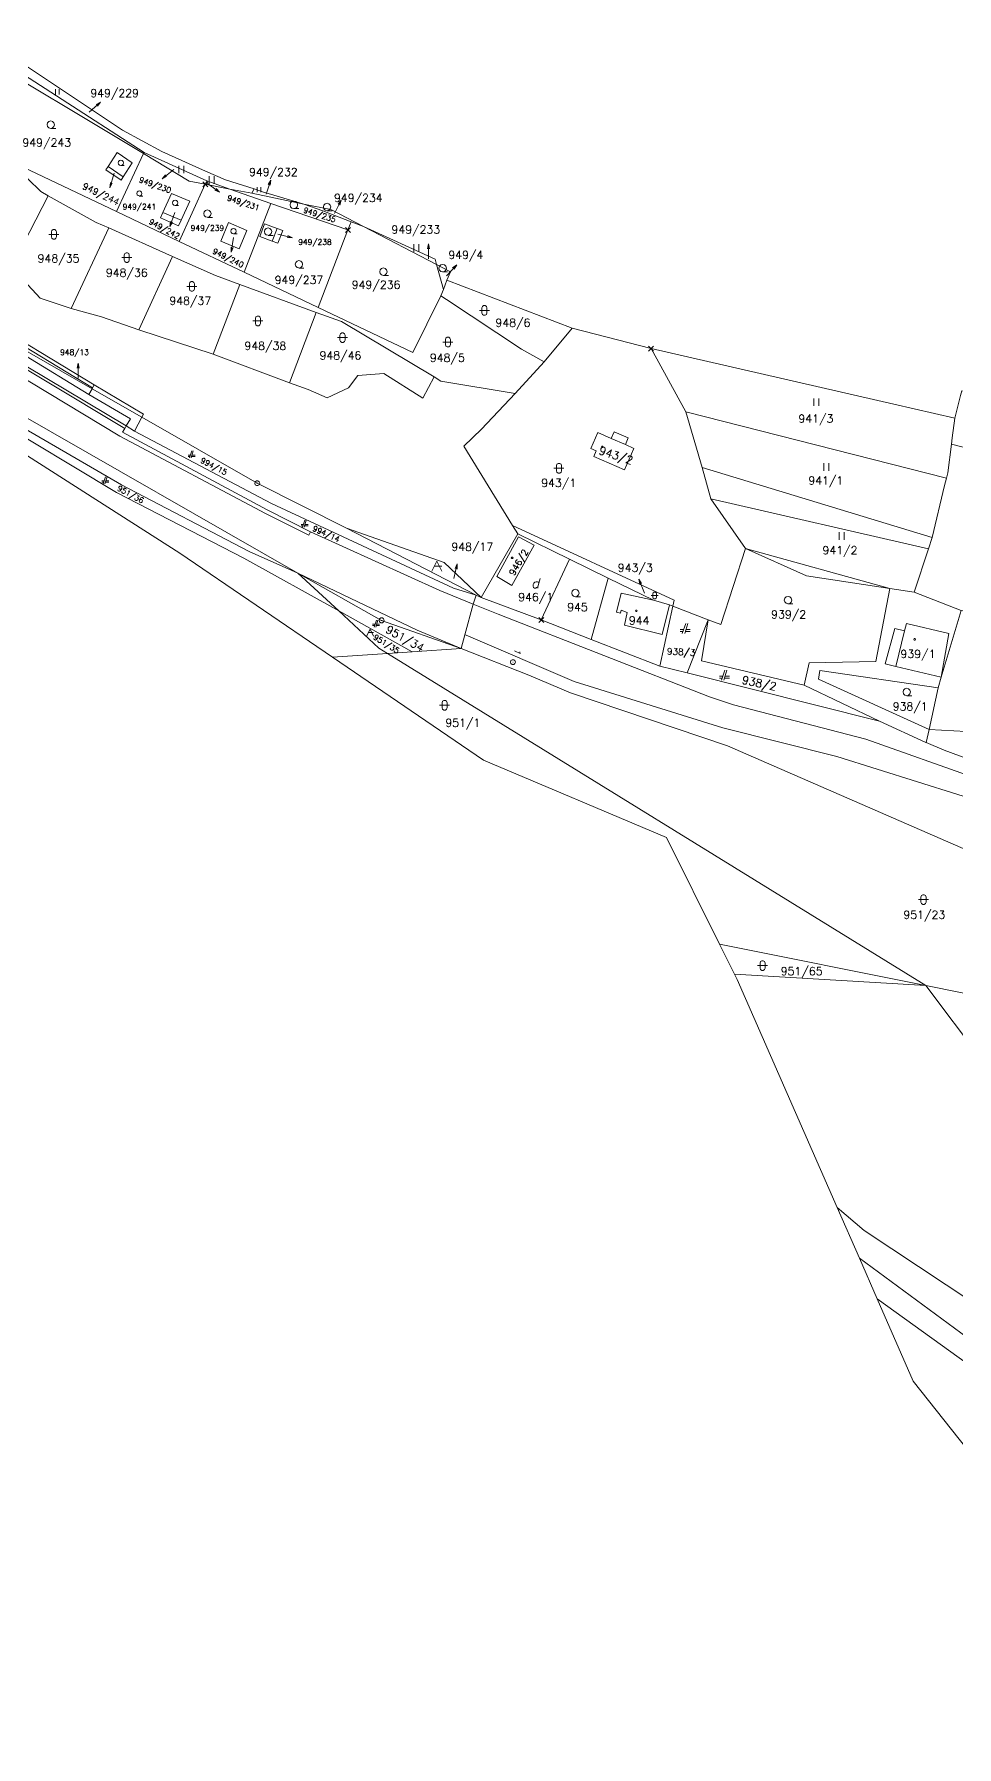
# Model space of a CAD drawing. Extents: x -443817 to 3, y -1171930 to -442383.
# Drawn here: x -442588.9 to -442404.4, y -1171686.5 to -1171344.1 of the extents above; entities that cross this region are included whole.
import ezdxf
from ezdxf.enums import TextEntityAlignment as Align

# ---------------------------------------------------------------- set-up
doc = ezdxf.new("R2010")
doc.units = 0
doc.header["$LTSCALE"] = 0.5
doc.header["$PDMODE"] = 3
doc.header["$PDSIZE"] = 0.5
for name, color, linetype, lineweight in [('KATUZ', 7, 'Continuous', 0), ('KLADPAR', 7, 'Continuous', 0), ('ZAPPAR', 7, 'Continuous', 0), ('ZNACKY', 7, 'Continuous', 0), ('ZUOB', 7, 'Continuous', 0)]:
    doc.layers.add(name, color=color, linetype=linetype, lineweight=lineweight)
doc.styles.add('ROMANS', font='romans.shx', dxfattribs={"height": 0.2})

# ---------------------------------------------------------------- blocks, each defined once
blk = doc.blocks.new('$5')
at = {"color": 0}
blk.add_line((-0.12, 0), (0.12, 0), dxfattribs=at)
at = {"color": 0, "flags": 128}
blk.add_lwpolyline([(0.15, 0.48), (0.4, 0.3), (0.5, 0.01), (0.4, -0.28), (0.15, -0.46), (-0.16, -0.46), (-0.41, -0.28), (-0.51, 0.01), (-0.41, 0.3), (-0.16, 0.48), (0.15, 0.48)], dxfattribs=at)
blk = doc.blocks.new('$489')
at = {"color": 0}
blk.add_line((-0.2, 2), (0, 3), dxfattribs=at)
at = {"color": 0, "flags": 128}
blk.add_lwpolyline([(0, 0), (0, 3), (0.2, 2)], dxfattribs=at)
blk = doc.blocks.new('$32')
at = {"color": 0}
for p, q in [((-0.5, 1.5), (-0.5, 0)), ((0.5, 0), (0.5, 1.5))]:
    blk.add_line(p, q, dxfattribs=at)
blk = doc.blocks.new('$30')
at = {"color": 0, "flags": 128}
blk.add_lwpolyline([(0, 0), (-0.38, 0.1), (-0.65, 0.37), (-0.75, 0.74), (-0.65, 1.11), (-0.38, 1.38), (-0.01, 1.48), (0.36, 1.38), (0.63, 1.11), (0.73, 0.73), (0.63, 0.35), (0.36, 0.08), (-0.02, -0.02), (0.98, -0.02)], dxfattribs=at)
blk = doc.blocks.new('$42')
at = {"color": 0, "flags": 128}
for points in [[(-1, 1), (0.27, 1), (1, 1)], [(-0.5, 1.5), (-0.4, 1.79), (-0.15, 1.97), (0.16, 1.97), (0.41, 1.79), (0.51, 1.5), (0.51, 0.5), (0.41, 0.21), (0.16, 0.03), (-0.15, 0.03), (-0.4, 0.21), (-0.5, 0.5), (-0.5, 1.5)]]:
    blk.add_lwpolyline(points, dxfattribs=at)
blk = doc.blocks.new('$435')
at = {"color": 0}
blk.add_line((1, 1), (-0.5, 1), dxfattribs=at)
at = {"color": 0, "flags": 128}
blk.add_lwpolyline([(-1, 0), (0, 2), (1, 0)], dxfattribs=at)
blk = doc.blocks.new('$432')
at = {"color": 0}
for p, q in [((-0.32, 0.8), (-1, 0.8)), ((-1, 0.4), (-0.46, 0.4)), ((0.1, 2), (-0.6, 0)), ((-0.1, 0), (0.5, 2)), ((0.02, 0.4), (1, 0.4)), ((1, 0.8), (0.14, 0.8))]:
    blk.add_line(p, q, dxfattribs=at)
blk = doc.blocks.new('$45')
at = {"color": 0, "flags": 128}
blk.add_lwpolyline([(0.09, 0.15), (0.18, 0), (0.09, -0.15), (-0.09, -0.15), (-0.18, 0), (-0.09, 0.15), (0.09, 0.15)], dxfattribs=at)
blk = doc.blocks.new('$431')
at = {"color": 0}
blk.add_line((0.63, 0.99), (0.9, 1.89), dxfattribs=at)
at = {"color": 0, "flags": 128}
blk.add_lwpolyline([(0.45, 0), (0.45, 0.27), (0.63, 0.99), (0.54, 1.17), (0.36, 1.26), (0.09, 1.26), (-0.18, 1.17), (-0.36, 0.99), (-0.54, 0.72), (-0.54, 0.36), (-0.45, 0.09), (-0.27, 0), (0, 0), (0.18, 0.09), (0.45, 0.27)], dxfattribs=at)
blk = doc.blocks.new('$93')
at = {"color": 0}
blk.add_line((-0.05, 0), (0.05, 0), dxfattribs=at)
at = {"color": 0, "flags": 128}
blk.add_lwpolyline([(0.15, 0.48), (0.4, 0.3), (0.5, 0.01), (0.4, -0.28), (0.15, -0.46), (-0.16, -0.46), (-0.41, -0.28), (-0.51, 0.01), (-0.41, 0.3), (-0.16, 0.48), (0.15, 0.48)], dxfattribs=at)

msp = doc.modelspace()

# ---------------------------------------------------------------- linework, layer by layer
at = {"layer": 'KATUZ', "color": 7, "linetype": 'Continuous', "flags": 128}
msp.add_lwpolyline([(-442139.55, -1171870.43), (-442175.04, -1171852.23), (-442223.2, -1171823.14), (-442261.18, -1171793.08), (-442340.22, -1171705.18), (-442353.98, -1171687.84), (-442413.07, -1171613.38), (-442420.29, -1171596.92), (-442423.84, -1171588.83), (-442428.29, -1171578.68), (-442448.28, -1171533.1), (-442448.8, -1171532.05), (-442451.8, -1171526.04), (-442462.42, -1171504.73), (-442499.05, -1171489.22), (-442529.24, -1171468.65), (-442559.78, -1171447.85), (-442637.61, -1171398.25)], dxfattribs=at)
at = {"layer": 'KLADPAR', "color": 7, "linetype": 'Continuous', "flags": 128}
for points in [[(-442610.25, -1171340.16), (-442609.19, -1171338.43), (-442602.63, -1171342.34), (-442601.77, -1171342.98), (-442590.27, -1171350.65), (-442571.21, -1171363.28), (-442563.35, -1171367.55), (-442554.62, -1171371.48), (-442550.66, -1171373.2), (-442544.91, -1171375.06), (-442545.34, -1171375.93), (-442549.74, -1171375.07), (-442554.38, -1171373.43), (-442566.93, -1171367.76), (-442602.03, -1171345.11), (-442610.25, -1171340.16)], [(-442602.93, -1171346.53), (-442567.04, -1171367.99), (-442572.44, -1171379.58), (-442593.76, -1171369.46), (-442611.59, -1171360.26), (-442610.97, -1171359.28), (-442602.93, -1171346.53)], [(-442676.53, -1171363.76), (-442633.24, -1171392.75), (-442602.01, -1171414.13), (-442592.5, -1171419.58), (-442536.18, -1171451.84), (-442527.99, -1171459.42), (-442546.98, -1171448.84), (-442572.43, -1171435.73), (-442597.8, -1171420.53), (-442609.87, -1171413.13), (-442639.79, -1171393.1), (-442665, -1171374.22), (-442678.14, -1171362.68), (-442676.53, -1171363.76)], [(-442569.29, -1171369.83), (-442572.33, -1171367.79), (-442574.14, -1171370.58), (-442574.56, -1171371.23), (-442571.52, -1171373.27), (-442571.1, -1171372.62), (-442569.29, -1171369.83)], [(-442572.33, -1171367.79), (-442569.29, -1171369.83), (-442571.1, -1171372.62), (-442571.52, -1171373.27), (-442574.56, -1171371.23), (-442574.14, -1171370.58), (-442572.33, -1171367.79)], [(-442554.68, -1171374.1), (-442559.9, -1171385.53), (-442572.44, -1171379.58), (-442567.04, -1171367.99), (-442557.88, -1171373.47), (-442554.68, -1171374.1)], [(-442567.04, -1171367.99), (-442566.93, -1171367.76), (-442554.38, -1171373.43), (-442554.68, -1171374.1), (-442557.88, -1171373.47), (-442567.04, -1171367.99)], [(-442665, -1171374.22), (-442639.79, -1171393.1), (-442609.87, -1171413.13), (-442597.8, -1171420.53), (-442572.43, -1171435.73), (-442546.98, -1171448.84), (-442527.99, -1171459.42), (-442519.99, -1171466.83), (-442518.21, -1171467.92), (-442529.24, -1171468.65), (-442559.78, -1171447.85), (-442637.61, -1171398.25), (-442665, -1171374.22)], [(-442554.68, -1171374.1), (-442549.74, -1171375.07), (-442541.6, -1171377.94), (-442546.87, -1171391.72), (-442559.9, -1171385.53), (-442554.68, -1171374.1)], [(-442549.74, -1171375.07), (-442545.34, -1171375.93), (-442534.97, -1171378.08), (-442531.14, -1171379.43), (-442525.53, -1171381.6), (-442526.16, -1171383.25), (-442541.6, -1171377.94), (-442549.74, -1171375.07)], [(-442545.34, -1171375.93), (-442544.91, -1171375.06), (-442543.01, -1171375.68), (-442540.97, -1171376.29), (-442534.97, -1171378.08), (-442545.34, -1171375.93)], [(-442573.98, -1171382.86), (-442581.49, -1171398.97), (-442587.74, -1171396.9), (-442593.45, -1171390.72), (-442586.1, -1171376.41), (-442576.52, -1171381.73), (-442573.98, -1171382.86)], [(-442560.02, -1171382.43), (-442559.49, -1171381.27), (-442557.78, -1171377.52), (-442561.43, -1171375.94), (-442563.15, -1171379.74), (-442563.67, -1171380.85), (-442560.02, -1171382.43)], [(-442559.49, -1171381.27), (-442560.02, -1171382.43), (-442563.67, -1171380.85), (-442563.15, -1171379.74), (-442561.43, -1171375.94), (-442557.78, -1171377.52), (-442559.49, -1171381.27)], [(-442523, -1171382.58), (-442525.53, -1171381.6), (-442531.14, -1171379.43), (-442534.97, -1171378.08), (-442529.56, -1171379.18), (-442523, -1171382.58)], [(-442543.79, -1171384.56), (-442542.81, -1171382.01), (-442540.3, -1171382.95), (-442539.2, -1171383.36), (-442540.18, -1171385.91), (-442541.28, -1171385.5), (-442543.79, -1171384.56)], [(-442542.81, -1171382.01), (-442543.79, -1171384.56), (-442541.28, -1171385.5), (-442540.18, -1171385.91), (-442539.2, -1171383.36), (-442540.3, -1171382.95), (-442542.81, -1171382.01)], [(-442523, -1171382.58), (-442508.42, -1171390.14), (-442507.02, -1171395.13), (-442507.55, -1171396.45), (-442513.13, -1171407.73), (-442532.09, -1171398.73), (-442526.16, -1171383.25), (-442525.53, -1171381.6), (-442523, -1171382.58)], [(-442561.26, -1171388.53), (-442567.97, -1171403.25), (-442575.46, -1171400.61), (-442581.49, -1171398.97), (-442573.98, -1171382.86), (-442561.26, -1171388.53)], [(-442547.8, -1171394.14), (-442553.13, -1171408.08), (-442567.97, -1171403.25), (-442561.26, -1171388.53), (-442552.65, -1171392.37), (-442547.8, -1171394.14)], [(-442481.26, -1171402.91), (-442486.88, -1171409.62), (-442491.41, -1171407.1), (-442506.45, -1171397.18), (-442507.55, -1171396.45), (-442507.02, -1171395.13), (-442506.39, -1171393.28), (-442481.26, -1171402.91)], [(-442537.86, -1171413.79), (-442532.48, -1171399.74), (-442527.45, -1171401.58), (-442508.91, -1171412.64), (-442511.18, -1171416.85), (-442518.98, -1171411.96), (-442524.17, -1171412.34), (-442526, -1171414.78), (-442530.28, -1171416.79), (-442534.08, -1171415.13), (-442537.86, -1171413.79)], [(-442596.53, -1171403.09), (-442600.5, -1171399.93), (-442576.89, -1171414.23), (-442567.05, -1171420.11), (-442567.35, -1171420.69), (-442577.31, -1171414.99), (-442592.52, -1171406.27), (-442596.53, -1171403.09)], [(-442465.49, -1171406.95), (-442458.52, -1171419.64), (-442455.25, -1171430.76), (-442453.58, -1171436.97), (-442446.62, -1171446.92), (-442451.55, -1171462.14), (-442454.07, -1171461.17), (-442461.15, -1171458.43), (-442460.91, -1171457.25), (-442493.23, -1171442.33), (-442502.93, -1171426.46), (-442499.45, -1171423.07), (-442492.68, -1171415.96), (-442486.88, -1171409.62), (-442481.26, -1171402.91), (-442465.49, -1171406.95)], [(-442404.72, -1171420.91), (-442405.24, -1171424.84), (-442405.4, -1171426.05), (-442406.15, -1171431.78), (-442406.39, -1171432.84), (-442458.52, -1171419.64), (-442465.49, -1171406.95), (-442416.95, -1171418.1), (-442404.72, -1171420.91)], [(-442369.66, -1171423.62), (-442371.77, -1171431.64), (-442372.54, -1171434.55), (-442378.26, -1171433.07), (-442405.4, -1171426.05), (-442405.24, -1171424.84), (-442404.72, -1171420.91), (-442403.59, -1171416.34), (-442403.32, -1171415.4), (-442369.66, -1171423.62)], [(-442406.39, -1171432.84), (-442406.78, -1171434.33), (-442409.24, -1171444.7), (-442455.25, -1171430.76), (-442458.52, -1171419.64), (-442406.39, -1171432.84)], [(-442500.51, -1171456.26), (-442501.11, -1171458.05), (-442507.73, -1171455.3), (-442533.64, -1171443.57), (-442542.27, -1171439.23), (-442571.26, -1171423.66), (-442570.8, -1171422.92), (-442570.5, -1171422.42), (-442568.84, -1171423.46), (-442541.42, -1171437.96), (-442505.04, -1171454.86), (-442500.51, -1171456.26)], [(-442526.45, -1171442.85), (-442500.51, -1171456.26), (-442505.04, -1171454.86), (-442541.42, -1171437.96), (-442568.84, -1171423.46), (-442567.35, -1171420.69), (-442544.29, -1171433.9), (-442526.45, -1171442.85)], [(-442470.07, -1171424.84), (-442472.91, -1171423.6), (-442473.49, -1171424.92), (-442476.14, -1171423.76), (-442477.55, -1171426.96), (-442476.49, -1171427.42), (-442476.97, -1171428.52), (-442470.84, -1171431.21), (-442468.96, -1171426.92), (-442470.65, -1171426.17), (-442470.07, -1171424.84)], [(-442472.91, -1171423.6), (-442470.07, -1171424.84), (-442470.65, -1171426.17), (-442468.96, -1171426.92), (-442470.84, -1171431.21), (-442476.97, -1171428.52), (-442476.49, -1171427.42), (-442477.55, -1171426.96), (-442476.14, -1171423.76), (-442473.49, -1171424.92), (-442472.91, -1171423.6)], [(-442378.26, -1171433.07), (-442378.87, -1171436.03), (-442383.7, -1171459.63), (-442384.47, -1171463.37), (-442392.12, -1171461.81), (-442403.46, -1171459.31), (-442412.85, -1171455.67), (-442409.98, -1171446.97), (-442409.24, -1171444.7), (-442406.78, -1171434.33), (-442406.39, -1171432.84), (-442406.15, -1171431.78), (-442405.4, -1171426.05), (-442378.26, -1171433.07)], [(-442409.98, -1171446.97), (-442412.85, -1171455.67), (-442417.75, -1171454.92), (-442434.42, -1171452.39), (-442446.62, -1171446.92), (-442453.58, -1171436.97), (-442455.25, -1171430.76), (-442409.24, -1171444.7), (-442409.98, -1171446.97)], [(-442460.91, -1171457.25), (-442461.15, -1171458.43), (-442461.83, -1171458.17), (-442465.03, -1171457.28), (-442474.06, -1171452.88), (-442481.85, -1171449.08), (-442492.19, -1171444.03), (-442493.23, -1171442.33), (-442460.91, -1171457.25)], [(-442417.75, -1171454.92), (-442420.56, -1171469.53), (-442433.88, -1171469.81), (-442434.87, -1171474.27), (-442455.4, -1171469.38), (-442454.07, -1171461.17), (-442451.55, -1171462.14), (-442446.62, -1171446.92), (-442434.42, -1171452.39), (-442417.75, -1171454.92)], [(-442536.18, -1171451.84), (-442519.4, -1171461.3), (-442503.47, -1171466.95), (-442513.32, -1171467.6), (-442527.99, -1171459.42), (-442536.18, -1171451.84)], [(-442461.83, -1171458.17), (-442461.15, -1171458.43), (-442463.77, -1171470.44), (-442477.48, -1171465.1), (-442474.06, -1171452.88), (-442465.03, -1171457.28), (-442461.83, -1171458.17)], [(-442407.48, -1171472.67), (-442408.1, -1171474.81), (-442431.72, -1171471.35), (-442432, -1171473.05), (-442409.88, -1171483.12), (-442410.48, -1171485.74), (-442410.51, -1171485.73), (-442419.79, -1171481.42), (-442434.87, -1171474.27), (-442433.88, -1171469.81), (-442420.56, -1171469.53), (-442417.75, -1171454.92), (-442412.85, -1171455.67), (-442403.46, -1171459.31), (-442407.48, -1171472.67)], [(-442419.79, -1171481.42), (-442458.27, -1171471.82), (-442454.07, -1171461.17), (-442455.4, -1171469.38), (-442434.87, -1171474.27), (-442419.79, -1171481.42)], [(-442397.51, -1171483.75), (-442409.88, -1171483.12), (-442408.1, -1171474.81), (-442407.48, -1171472.67), (-442403.46, -1171459.31), (-442392.12, -1171461.81), (-442397.51, -1171483.75)], [(-442529.24, -1171468.65), (-442518.21, -1171467.92), (-442410.54, -1171534.29), (-442451.8, -1171526.04), (-442462.42, -1171504.73), (-442499.05, -1171489.22), (-442529.24, -1171468.65)], [(-442350.67, -1171524.66), (-442372.08, -1171553.97), (-442381, -1171550), (-442397, -1171537), (-442410.54, -1171534.29), (-442518.21, -1171467.92), (-442513.32, -1171467.6), (-442503.47, -1171466.95), (-442489.99, -1171472.25), (-442481.6, -1171475.81), (-442450.22, -1171486.38), (-442379.64, -1171517.08), (-442350.67, -1171524.66)], [(-442376.06, -1171488.97), (-442378.23, -1171497.84), (-442406.86, -1171487.24), (-442410.48, -1171485.74), (-442409.88, -1171483.12), (-442397.51, -1171483.75), (-442376.06, -1171488.97)], [(-442428.29, -1171578.68), (-442448.28, -1171533.1), (-442448.8, -1171532.05), (-442410.54, -1171534.29), (-442354.85, -1171608.29), (-442274.7, -1171685.59), (-442317.98, -1171653.16), (-442368.1, -1171619.51), (-442422.87, -1171583.24), (-442428.29, -1171578.68)]]:
    msp.add_lwpolyline(points, close=True, dxfattribs=at)
for points in [[(-442403.59, -1171416.34), (-442404.72, -1171420.91), (-442416.95, -1171418.1), (-442465.49, -1171406.95), (-442481.26, -1171402.91), (-442506.39, -1171393.28), (-442505.6, -1171391.6), (-442508.42, -1171390.14), (-442508.71, -1171389.11), (-442523, -1171382.58), (-442529.56, -1171379.18), (-442534.97, -1171378.08), (-442540.97, -1171376.29), (-442543.01, -1171375.68), (-442544.91, -1171375.06), (-442550.66, -1171373.2), (-442554.62, -1171371.48), (-442563.35, -1171367.55), (-442571.21, -1171363.28), (-442590.27, -1171350.65)], [(-442593.76, -1171369.46), (-442572.44, -1171379.58), (-442559.9, -1171385.53), (-442546.87, -1171391.72), (-442532.09, -1171398.73), (-442513.13, -1171407.73), (-442507.55, -1171396.45), (-442506.45, -1171397.18), (-442491.41, -1171407.1), (-442486.88, -1171409.62)], [(-442590.17, -1171373.01), (-442587.57, -1171375.59), (-442586.1, -1171376.41), (-442593.45, -1171390.72), (-442587.74, -1171396.9), (-442581.49, -1171398.97), (-442575.46, -1171400.61), (-442567.97, -1171403.25), (-442553.13, -1171408.08), (-442537.86, -1171413.79), (-442534.08, -1171415.13), (-442530.28, -1171416.79), (-442526, -1171414.78), (-442524.17, -1171412.34), (-442518.98, -1171411.96), (-442511.18, -1171416.85), (-442508.91, -1171412.64), (-442507.55, -1171413.45), (-442492.68, -1171415.96), (-442499.45, -1171423.07), (-442502.93, -1171426.46), (-442493.23, -1171442.33), (-442492.19, -1171444.03), (-442499.52, -1171456.75), (-442506.87, -1171449.72), (-442526.45, -1171442.85), (-442544.29, -1171433.9), (-442567.35, -1171420.69), (-442567.05, -1171420.11), (-442576.89, -1171414.23), (-442600.5, -1171399.93)], [(-442486.88, -1171409.62), (-442492.68, -1171415.96), (-442507.55, -1171413.45), (-442508.91, -1171412.64), (-442527.45, -1171401.58), (-442532.48, -1171399.74), (-442547.8, -1171394.14), (-442552.65, -1171392.37), (-442561.26, -1171388.53), (-442573.98, -1171382.86), (-442576.52, -1171381.73), (-442586.1, -1171376.41), (-442587.57, -1171375.59), (-442590.17, -1171373.01)], [(-442592.52, -1171406.27), (-442577.31, -1171414.99), (-442567.35, -1171420.69), (-442568.84, -1171423.46), (-442570.5, -1171422.42), (-442569.67, -1171421.01), (-442577.95, -1171416.15), (-442603.75, -1171400.45)], [(-442603.75, -1171400.45), (-442577.95, -1171416.15), (-442569.67, -1171421.01), (-442570.5, -1171422.42), (-442602.31, -1171403.51)], [(-442602.31, -1171403.51), (-442570.5, -1171422.42), (-442570.8, -1171422.92), (-442571.26, -1171423.66), (-442542.27, -1171439.23), (-442533.64, -1171443.57), (-442507.73, -1171455.3), (-442501.11, -1171458.05), (-442502.73, -1171464.17), (-442503.47, -1171466.95), (-442519.4, -1171461.3), (-442536.18, -1171451.84), (-442592.5, -1171419.58)], [(-442379.64, -1171517.08), (-442450.22, -1171486.38), (-442481.6, -1171475.81), (-442489.99, -1171472.25), (-442503.47, -1171466.95), (-442502.73, -1171464.17), (-442501.11, -1171458.05), (-442500.51, -1171456.26), (-442499.52, -1171456.75), (-442487.48, -1171461.2), (-442477.48, -1171465.1), (-442463.77, -1171470.44), (-442458.27, -1171471.82), (-442419.79, -1171481.42), (-442410.51, -1171485.73), (-442410.48, -1171485.74), (-442406.86, -1171487.24), (-442378.23, -1171497.84)], [(-442095.39, -1171779.39), (-442153.31, -1171748.25), (-442214.74, -1171713.85), (-442274.7, -1171685.59), (-442354.85, -1171608.29), (-442410.54, -1171534.29), (-442397, -1171537), (-442397, -1171537), (-442381, -1171550), (-442372.08, -1171553.97), (-442374.14, -1171556.73), (-442377.2, -1171560.91), (-442378.45, -1171562.61), (-442342.89, -1171583.28), (-442312.05, -1171597.79), (-442301, -1171612), (-442285, -1171625), (-442267, -1171632), (-442269.46, -1171675.91), (-442050.94, -1171791.12)], [(-442144.07, -1171835.62), (-442223.24, -1171793.02), (-442248.22, -1171776.62), (-442282.57, -1171751.86), (-442296.21, -1171740.79), (-442318.71, -1171720.94), (-442353.98, -1171687.84), (-442413.07, -1171613.38), (-442420.29, -1171596.92), (-442423.84, -1171588.83), (-442428.29, -1171578.68), (-442428.29, -1171578.68), (-442422.87, -1171583.24), (-442368.1, -1171619.51), (-442317.98, -1171653.16), (-442274.7, -1171685.59), (-442214.74, -1171713.85), (-442153.31, -1171748.25), (-442095.39, -1171779.39)]]:
    msp.add_lwpolyline(points, dxfattribs=at)
at = {"layer": 'KLADPAR', "color": 7, "linetype": 'Continuous'}
for p in [(-442554.68, -1171374.1), (-442554.68, -1171374.1), (-442526.16, -1171383.25), (-442465.49, -1171406.95), (-442487.48, -1171461.2)]:
    msp.add_point(p, dxfattribs=at)
for points in [[(-442602.93, -1171346.53), (-442602.03, -1171345.11), (-442566.93, -1171367.76), (-442567.04, -1171367.99)], [(-442554.68, -1171374.1), (-442554.38, -1171373.43), (-442549.74, -1171375.07)], [(-442526.16, -1171383.25), (-442532.09, -1171398.73), (-442546.87, -1171391.72), (-442541.6, -1171377.94)], [(-442546.34, -1171383.34), (-442550.04, -1171381.74), (-442551.6, -1171385.47), (-442547.91, -1171387.02)], [(-442550.04, -1171381.74), (-442546.34, -1171383.34), (-442547.91, -1171387.02), (-442551.6, -1171385.47)], [(-442508.42, -1171390.14), (-442523, -1171382.58), (-442508.71, -1171389.11)], [(-442508.42, -1171390.14), (-442505.6, -1171391.6), (-442506.39, -1171393.28), (-442507.02, -1171395.13)], [(-442532.48, -1171399.74), (-442537.86, -1171413.79), (-442553.13, -1171408.08), (-442547.8, -1171394.14)], [(-442499.52, -1171456.75), (-442500.51, -1171456.26), (-442526.45, -1171442.85), (-442506.87, -1171449.72)], [(-442487.48, -1171461.2), (-442499.52, -1171456.75), (-442492.19, -1171444.03), (-442481.85, -1171449.08)], [(-442496.37, -1171452.54), (-442493.36, -1171454.34), (-442488.87, -1171446.24), (-442492.05, -1171444.57)], [(-442493.36, -1171454.34), (-442496.37, -1171452.54), (-442492.05, -1171444.57), (-442488.87, -1171446.24)], [(-442477.48, -1171465.1), (-442487.48, -1171461.2), (-442481.85, -1171449.08), (-442474.06, -1171452.88)], [(-442527.99, -1171459.42), (-442513.32, -1171467.6), (-442518.21, -1171467.92), (-442519.99, -1171466.83)], [(-442454.07, -1171461.17), (-442458.27, -1171471.82), (-442463.77, -1171470.44), (-442461.15, -1171458.43)], [(-442408.1, -1171474.81), (-442409.88, -1171483.12), (-442432, -1171473.05), (-442431.72, -1171471.35)], [(-442448.8, -1171532.05), (-442451.8, -1171526.04), (-442410.54, -1171534.29)]]:
    msp.add_3dface(points, dxfattribs=at)
at = {"layer": 'ZAPPAR', "color": 7, "linetype": 'Continuous'}
for p, q in [((-442574.14, -1171370.58), (-442571.1, -1171372.62)), ((-442563.15, -1171379.74), (-442559.49, -1171381.27)), ((-442541.28, -1171385.5), (-442540.3, -1171382.95)), ((-442596.53, -1171403.09), (-442577.23, -1171414.83)), ((-442577.31, -1171414.99), (-442577.95, -1171416.15)), ((-442473.49, -1171424.92), (-442470.65, -1171426.17)), ((-442409.98, -1171446.97), (-442453.58, -1171436.97)), ((-442446.62, -1171446.92), (-442417.75, -1171454.92)), ((-442414.8, -1171463.41), (-442416.55, -1171470.51)), ((-442407.48, -1171472.67), (-442416.55, -1171470.51))]:
    msp.add_line(p, q, dxfattribs=at)
at = {"layer": 'ZAPPAR', "color": 7, "linetype": 'Continuous', "flags": 128}
for points in [[(-442533.64, -1171443.57), (-442533.95, -1171444.26), (-442542.65, -1171439.92), (-442571.75, -1171424.47), (-442603.97, -1171405.07), (-442633.2, -1171385.48), (-442658.42, -1171366.75), (-442680.99, -1171348.49), (-442702.78, -1171329.59), (-442731.66, -1171302.96), (-442754.61, -1171281.39), (-442786.88, -1171252.16), (-442820.43, -1171225.95), (-442840.53, -1171212.46), (-442879.82, -1171189.83)], [(-442570.8, -1171422.92), (-442602.94, -1171403.7), (-442631.96, -1171384.35), (-442656.73, -1171365.91), (-442679.81, -1171347.28), (-442701.25, -1171328.56), (-442730.04, -1171302.1), (-442752.75, -1171280.74), (-442785.69, -1171250.9), (-442819.46, -1171224.3), (-442840.58, -1171210.45), (-442867.52, -1171194.95)], [(-442576.89, -1171414.23), (-442577.23, -1171414.83), (-442577.31, -1171414.99)], [(-442536.18, -1171451.84), (-442545.9, -1171447.53), (-442571.47, -1171434.2), (-442597.12, -1171419.36), (-442597.36, -1171419.77), (-442597.8, -1171420.53)], [(-442536.18, -1171451.84), (-442512.29, -1171463.28), (-442503.47, -1171466.95)], [(-442465.03, -1171457.28), (-442471.48, -1171455.89), (-442472.41, -1171459.65), (-442471.62, -1171459.85), (-442471.46, -1171459.27), (-442470.28, -1171459.71), (-442470.8, -1171462.25), (-442463.3, -1171464.1), (-442461.83, -1171458.17)], [(-442501.11, -1171458.05), (-442496.11, -1171460.05), (-442453.84, -1171476.6), (-442449.01, -1171478.16), (-442422.53, -1171485.02), (-442378.1, -1171500.78), (-442336.4, -1171515.14), (-442300.25, -1171527.84), (-442273.67, -1171539.7), (-442175.21, -1171584.78), (-441979.24, -1171678.4)], [(-442502.73, -1171464.17), (-442502.51, -1171464.27), (-442480.86, -1171473.5), (-442451.16, -1171482.76), (-442428.37, -1171488.52), (-442396.06, -1171498.67), (-442336.59, -1171520.19), (-442302.67, -1171533.22), (-442265.11, -1171550.18), (-442211.37, -1171574.45), (-442120.64, -1171615.96)], [(-442416.55, -1171470.51), (-442418.66, -1171470.01), (-442416.77, -1171462.9), (-442414.8, -1171463.41)], [(-442414.8, -1171463.41), (-442414.39, -1171461.9), (-442405.94, -1171463.93), (-442407.48, -1171472.67)], [(-441887.54, -1171864.67), (-441921.17, -1171867.14), (-441977.96, -1171849.1), (-442043.75, -1171821.43), (-442102.17, -1171791.48), (-442162.06, -1171759.03), (-442220.16, -1171724.14), (-442276.27, -1171690.92), (-442322.26, -1171660.39), (-442374.43, -1171625.17), (-442423.84, -1171588.83)], [(-442420.29, -1171596.92), (-442376.53, -1171628.37), (-442324.21, -1171663.47), (-442277.85, -1171694.24), (-442223.52, -1171727.52), (-442163.99, -1171762.35), (-442104.14, -1171794.78), (-442045.83, -1171824.33), (-441979.87, -1171852.49), (-441968.71, -1171856.72)]]:
    msp.add_lwpolyline(points, dxfattribs=at)
at = {"layer": 'ZUOB', "color": 7, "linetype": 'Continuous', "flags": 128}
msp.add_lwpolyline([(-442139.55, -1171870.43), (-442175.04, -1171852.23), (-442223.2, -1171823.14), (-442261.18, -1171793.08), (-442340.22, -1171705.18), (-442353.98, -1171687.84), (-442413.07, -1171613.38), (-442420.29, -1171596.92), (-442423.84, -1171588.83), (-442428.29, -1171578.68), (-442448.28, -1171533.1), (-442448.8, -1171532.05), (-442451.8, -1171526.04), (-442462.42, -1171504.73), (-442499.05, -1171489.22), (-442529.24, -1171468.65), (-442559.78, -1171447.85), (-442637.61, -1171398.25)], dxfattribs=at)

# ---------------------------------------------------------------- block references
at = {"layer": 'KLADPAR', "color": 7, "linetype": 'Continuous', "xscale": 0.7, "yscale": 0.7}
for name, p in [('$32', (-442584.28, -1171356.14)), ('$30', (-442571.58, -1171370.36)), ('$30', (-442567.87, -1171376.46)), ('$32', (-442543.95, -1171375.72)), ('$30', (-442560.7, -1171378.36)), ('$30', (-442549.02, -1171384)), ('$432', (-442557.43, -1171428.82)), ('$432', (-442574.68, -1171433.98)), ('$432', (-442534.83, -1171442.67)), ('$42', (-442464.8, -1171457.03)), ('$432', (-442520.51, -1171462.63)), ('$435', (-442521.73, -1171464.45))]:
    msp.add_blockref(name, p, dxfattribs=at)
at = {"layer": 'KLADPAR', "color": 7, "linetype": 'Continuous'}
for p, rotation in [((-442577.89, -1171359.69), 312.09585), ((-442572.92, -1171371.92), 164.032088), ((-442560.97, -1171371.18), 128.285255), ((-442554.24, -1171373.94), 233.766776), ((-442542.53, -1171376.12), 341.7120420000001), ((-442528.81, -1171379.99), 333.404128), ((-442560.79, -1171379.75), 160.886554), ((-442549.01, -1171384.76), 170.741424), ((-442540.17, -1171384.11), 256.284025), ((-442506.43, -1171392.41), 317.252451), ((-442504.93, -1171452.95), 348.077587), ((-442466.82, -1171455.84), 22.517242)]:
    msp.add_blockref('$489', p, dxfattribs=dict(at, rotation=rotation))
for name, p in [('$30', (-442585.58, -1171362.94)), ('$32', (-442559.46, -1171371.92)), ('$32', (-442553.38, -1171374.02)), ('$30', (-442536.96, -1171378.97)), ('$30', (-442530.31, -1171379.39)), ('$30', (-442554.25, -1171380.72)), ('$42', (-442584.96, -1171385.13)), ('$30', (-442542.1, -1171384.31)), ('$489', (-442510.02, -1171389)), ('$42', (-442570.39, -1171389.78)), ('$30', (-442535.94, -1171390.85)), ('$32', (-442512.43, -1171387.6)), ('$30', (-442519.03, -1171392.33)), ('$30', (-442507.18, -1171391.63)), ('$42', (-442557.37, -1171395.55)), ('$42', (-442498.85, -1171400.33)), ('$42', (-442544.16, -1171402.43)), ('$42', (-442527.24, -1171405.78)), ('$42', (-442506.14, -1171406.66)), ('$489', (-442580.12, -1171412.86)), ('$32', (-442432.44, -1171418.42)), ('$45', (-442475.27, -1171426.61)), ('$42', (-442483.93, -1171431.89)), ('$32', (-442430.46, -1171431.4)), ('$32', (-442427.41, -1171445.18)), ('$435', (-442508.34, -1171451.48)), ('$45', (-442493.3, -1171448.79)), ('$431', (-442488.58, -1171454.84)), ('$30', (-442480.62, -1171456.57)), ('$30', (-442438.1, -1171457.99)), ('$45', (-442468.44, -1171459.39)), ('$432', (-442458.68, -1171463.95)), ('$45', (-442412.79, -1171465.08)), ('$432', (-442450.84, -1171473.25)), ('$30', (-442414.34, -1171476.34)), ('$42', (-442506.82, -1171479.26)), ('$42', (-442411.01, -1171518.12)), ('$42', (-442443.21, -1171531.3))]:
    msp.add_blockref(name, p, dxfattribs=at)
at = {"layer": 'ZNACKY', "color": 7, "linetype": 'Continuous'}
for name, p in [('$5', (-442544.29, -1171433.9)), ('$5', (-442519.4, -1171461.3)), ('$93', (-442493.14, -1171469.65))]:
    msp.add_blockref(name, p, dxfattribs=at)

# ---------------------------------------------------------------- texts
at = {"layer": 'KLADPAR', "color": 7, "linetype": 'Continuous', "style": 'ROMANS'}
for s, height, p in [('949/229', 1.6, (-442572.81, -1171355.1)), ('949/243', 1.6, (-442586.39, -1171364.99)), ('949/232', 1.6, (-442541.06, -1171370.87)), ('949/234', 1.6, (-442524.07, -1171376.05)), ('949/241', 1.1, (-442567.86, -1171378.06)), ('949/239', 1.1, (-442554.25, -1171382.32)), ('949/233', 1.6, (-442512.56, -1171382.37)), ('949/238', 1.1, (-442532.74, -1171385.12)), ('948/35', 1.6, (-442584.04, -1171388.14)), ('949/4', 1.6, (-442502.56, -1171387.43)), ('948/36', 1.6, (-442570.38, -1171391)), ('949/237', 1.6, (-442535.94, -1171392.45)), ('948/37', 1.6, (-442557.68, -1171396.6)), ('949/236', 1.6, (-442520.51, -1171393.4)), ('948/6', 1.6, (-442493.13, -1171401)), ('948/38', 1.6, (-442542.66, -1171405.62)), ('948/13', 1.1, (-442580.84, -1171407.15)), ('948/46', 1.6, (-442527.64, -1171407.53)), ('948/5', 1.6, (-442506.25, -1171408.01)), ('941/3', 1.6, (-442432.53, -1171420.17)), ('943/1', 1.6, (-442483.98, -1171433.02)), ('941/1', 1.6, (-442430.54, -1171432.54)), ('948/17', 1.6, (-442501.27, -1171445.79)), ('941/2', 1.6, (-442427.71, -1171446.48)), ('943/3', 1.6, (-442468.66, -1171449.98)), ('946/1', 1.6, (-442488.58, -1171455.84)), ('945', 1.6, (-442480.22, -1171457.85)), ('944', 1.6, (-442467.88, -1171460.51)), ('939/2', 1.6, (-442437.98, -1171459.31)), ('939/1', 1.6, (-442412.11, -1171467.22)), ('938/1', 1.6, (-442413.66, -1171477.7)), ('951/1', 1.6, (-442503.16, -1171480.97)), ('951/23', 1.6, (-442410.84, -1171519.35)), ('951/65', 1.6, (-442435.38, -1171530.63))]:
    msp.add_text(s, height=height, dxfattribs=at).set_placement(p, align=Align.TOP_CENTER)
for s, height, rotation, p in [('949/244', 1.3, 334.206, (-442575.28, -1171375.49)), ('949/230', 1.1, 339.993, (-442564.52, -1171373.75)), ('949/231', 1.1, 341.54, (-442546.87, -1171377.3)), ('949/235', 1.1, 342.228, (-442531.63, -1171379.7)), ('949/242', 1.1, 332.086, (-442562.6, -1171382.54)), ('949/240', 1.1, 333.404, (-442549.85, -1171388.37)), ('943/2', 1.6, 341.999, (-442472.27, -1171427.57)), ('994/15', 1.1, 332.659, (-442552.71, -1171430.02)), ('951/36', 1.1, 331.743, (-442569.36, -1171435.62)), ('994/14', 1.1, 335.524, (-442530.26, -1171443.51)), ('946/2', 1.3, 59.301, (-442492.55, -1171449.36)), ('951/35', 1.1, 328.362, (-442518.15, -1171465.53)), ('951/34', 1.6, 330.769, (-442514.34, -1171464.25)), ('938/3', 1.3, 357.01, (-442459.45, -1171466.96)), ('938/2', 1.6, 348.015, (-442443.7, -1171473.08))]:
    msp.add_text(s, height=height, rotation=rotation, dxfattribs=at).set_placement(p, align=Align.TOP_CENTER)
at = {"layer": 'ZNACKY', "color": 7, "linetype": 'Continuous', "style": 'ROMANS'}
msp.add_text('1', height=1.3, rotation=245.856, dxfattribs=at).set_placement((-442492.6, -1171466.83))

doc.saveas('drawing.dxf')
